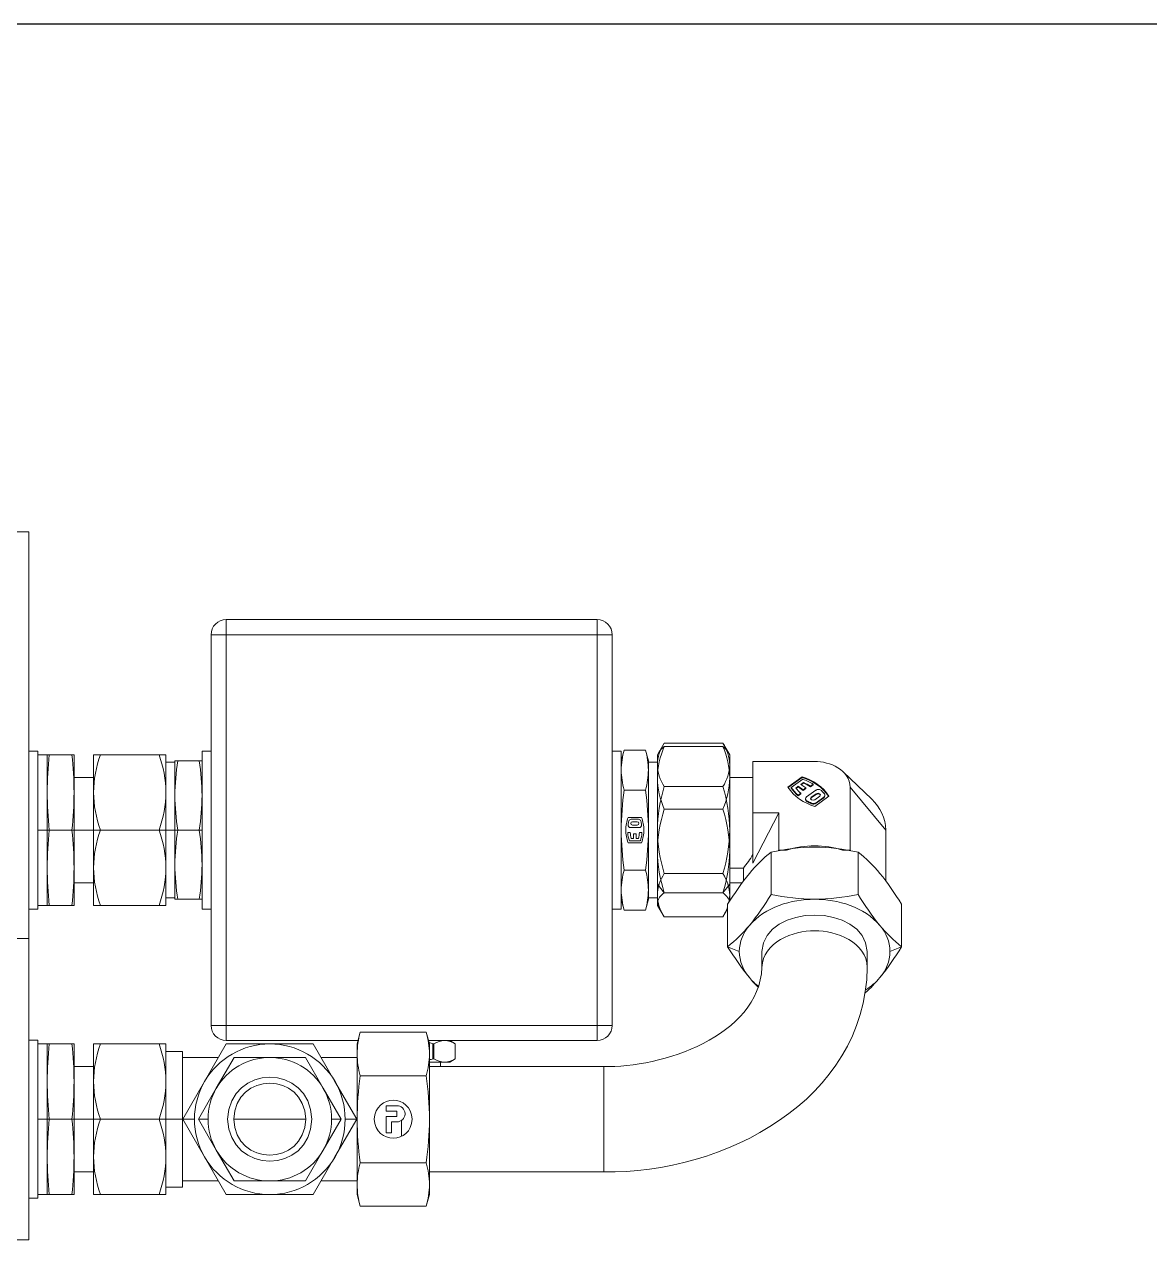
# Model space of a CAD drawing. Header units: millimetres. Extents: x -1838618 to -1600818, y -1770412 to -1553248.
# Drawn here: x -1791504.2 to -1791130.5, y -1685949.2 to -1685545.7 of the extents above; entities that cross this region are included whole.
import ezdxf

# ---------------------------------------------------------------- set-up
doc = ezdxf.new("R2010")
doc.units = ezdxf.units.MM
doc.header["$LTSCALE"] = 100
doc.layers.add('412equipment', color=6, linetype='Continuous')
doc.layers.add('_____1', color=160, linetype='Continuous')

# ---------------------------------------------------------------- blocks, each defined once
blk = doc.blocks.new('67')
at = {"color": 4, "ltscale": 100}
blk.add_line((26786.59, 0), (-4089.12, 0), dxfattribs=at)
blk = doc.blocks.new('A$C2A4D0462')
at = {"layer": '_____1', "color": 7, "lineweight": 0}
for p, q in [((46.4, -11.234), (59.733, -11.234)), ((59.733, -11.234), (59.733, -20.234)), ((64.1, -13.177), (72.313, -13.177)), ((64.1, -13.177), (64.1, -13.51)), ((72.313, -13.51), (72.313, -13.177)), ((63.767, -22.157), (63.767, -13.51)), ((64.1, -13.51), (63.767, -13.51)), ((72.313, -13.51), (64.1, -13.51)), ((64.1, -13.51), (64.1, -22.157)), ((72.313, -22.157), (72.313, -13.51)), ((72.647, -13.51), (72.313, -13.51)), ((72.647, -13.51), (72.647, -22.157)), ((59.933, -16.084), (59.733, -16.084)), ((59.933, -17.834), (59.933, -16.084)), ((63.567, -16.084), (63.567, -19.584)), ((63.767, -16.084), (63.567, -16.084)), ((72.647, -16.084), (72.847, -16.084)), ((72.847, -16.3), (72.91, -16.063)), ((72.847, -19.584), (72.847, -16.084)), ((73.383, -16.063), (72.91, -16.063)), ((73.383, -16.063), (73.447, -16.3)), ((73.647, -16.167), (73.796, -15.909)), ((75.098, -15.909), (73.796, -15.909)), ((75.098, -15.984), (73.796, -15.984)), ((75.098, -15.909), (75.247, -16.167)), ((60.14, -16.167), (59.933, -16.167)), ((60.14, -17), (60.14, -16.167)), ((60.733, -17), (60.733, -16.167)), ((61.167, -16.167), (61.316, -16.167)), ((61.167, -16.167), (61.167, -17)), ((62.618, -16.167), (61.316, -16.167)), ((62.618, -16.167), (62.767, -16.167)), ((62.767, -17), (62.767, -16.167)), ((62.967, -16.334), (62.767, -16.334)), ((62.967, -16.3), (63.03, -16.3)), ((62.967, -16.3), (62.967, -17.067)), ((63.503, -16.3), (63.03, -16.3)), ((63.503, -16.3), (63.567, -16.3)), ((73.447, -16.506), (73.447, -16.3)), ((73.447, -16.334), (73.647, -16.334)), ((73.647, -16.167), (73.647, -16.677)), ((75.247, -16.677), (75.247, -16.167)), ((77.127, -16.317), (75.76, -16.317)), ((75.76, -17.454), (75.76, -16.317)), ((61.167, -16.667), (60.733, -16.667)), ((73.447, -17.834), (73.447, -16.506)), ((73.647, -16.677), (73.647, -18.295)), ((75.76, -16.667), (75.247, -16.667)), ((75.247, -18.295), (75.247, -16.677)), ((76.852, -16.656), (76.535, -16.884)), ((76.852, -16.67), (76.541, -16.894)), ((76.852, -16.656), (76.852, -16.67)), ((78.39, -17.153), (77.758, -16.545)), ((73.796, -16.871), (75.098, -16.871)), ((76.607, -16.893), (76.864, -16.708)), ((76.607, -16.893), (76.607, -16.907)), ((76.765, -16.865), (76.711, -16.904)), ((76.765, -16.879), (76.718, -16.913)), ((76.765, -16.879), (76.765, -16.865)), ((76.871, -16.941), (76.765, -16.865)), ((76.871, -16.955), (76.765, -16.879)), ((76.879, -16.783), (76.825, -16.822)), ((76.825, -16.822), (76.931, -16.898)), ((76.879, -16.796), (76.834, -16.829)), ((76.931, -16.898), (76.871, -16.941)), ((76.931, -16.912), (76.871, -16.955)), ((76.871, -16.955), (76.871, -16.941)), ((76.879, -16.796), (76.879, -16.783)), ((76.931, -16.912), (76.931, -16.898)), ((77.098, -16.82), (77.039, -16.863)), ((77.098, -16.834), (77.039, -16.877)), ((77.039, -16.877), (77.039, -16.863)), ((77.098, -16.834), (77.098, -16.82)), ((77.916, -16.885), (78.705, -17.834)), ((77.916, -16.885), (77.916, -18.278)), ((60.14, -17), (60.14, -17.834)), ((60.733, -17.834), (60.733, -17)), ((61.167, -17), (61.167, -17.834)), ((62.767, -17.834), (62.767, -17)), ((62.967, -17.067), (62.967, -17.834)), ((72.91, -16.948), (73.383, -16.948)), ((76.823, -17.019), (76.763, -17.062)), ((76.823, -17.033), (76.763, -17.076)), ((76.763, -17.076), (76.763, -17.062)), ((76.823, -17.033), (76.823, -17.019)), ((76.924, -17.144), (76.924, -17.14)), ((76.924, -17.142), (76.924, -17.156)), ((76.949, -17.099), (77.15, -16.954)), ((76.959, -17.205), (76.959, -17.191)), ((77.164, -17.03), (77.054, -17.109)), ((77.054, -17.123), (77.164, -17.044)), ((77.054, -17.123), (77.054, -17.109)), ((77.129, -17.312), (77.445, -17.084)), ((77.13, -17.164), (77.24, -17.085)), ((77.329, -17.106), (77.16, -17.228)), ((77.16, -17.242), (77.329, -17.12)), ((77.164, -17.044), (77.164, -17.03)), ((77.329, -17.12), (77.329, -17.106)), ((77.354, -17.078), (77.354, -17.064)), ((73.796, -17.37), (75.098, -17.37)), ((76.338, -17.454), (75.76, -18.564)), ((76.338, -17.454), (75.76, -17.454)), ((75.76, -18.564), (75.76, -17.454)), ((76.338, -18.278), (76.338, -17.454)), ((77.059, -17.251), (77.059, -17.238)), ((77.16, -17.242), (77.16, -17.228)), ((73.296, -17.554), (72.997, -17.554)), ((73.067, -17.594), (73.226, -17.594)), ((73.199, -17.65), (73.095, -17.65)), ((73.095, -17.722), (73.199, -17.722)), ((59.933, -17.834), (60.14, -17.834)), ((59.933, -19.584), (59.933, -17.834)), ((60.14, -17.834), (60.185, -17.834)), ((60.14, -18.667), (60.14, -17.834)), ((60.688, -17.834), (60.185, -17.834)), ((60.688, -17.834), (60.733, -17.834)), ((60.733, -18.667), (60.733, -17.834)), ((60.733, -17.834), (61.167, -17.834)), ((61.167, -17.834), (61.167, -18.667)), ((61.167, -17.834), (61.316, -17.834)), ((62.618, -17.834), (61.316, -17.834)), ((62.618, -17.834), (62.767, -17.834)), ((62.767, -18.667), (62.767, -17.834)), ((62.967, -17.834), (62.767, -17.834)), ((62.967, -17.834), (62.967, -18.6)), ((63.03, -17.834), (62.967, -17.834)), ((63.03, -17.834), (63.503, -17.834)), ((63.567, -17.834), (63.503, -17.834)), ((72.989, -17.89), (73.045, -17.89)), ((73.242, -17.778), (73.052, -17.778)), ((73.067, -18.018), (73.119, -18.018)), ((73.119, -17.918), (73.175, -17.918)), ((73.119, -18.018), (73.119, -17.918)), ((73.175, -17.918), (73.175, -18.018)), ((73.175, -18.018), (73.226, -18.018)), ((73.248, -17.89), (73.305, -17.89)), ((73.447, -19.162), (73.447, -17.834)), ((78.705, -18.963), (78.705, -17.834)), ((72.997, -18.114), (73.296, -18.114)), ((73.268, -18.074), (73.026, -18.074)), ((76.338, -18.278), (76.328, -18.289)), ((76.508, -18.278), (76.338, -18.278)), ((77.916, -18.278), (77.745, -18.278)), ((77.925, -18.289), (77.916, -18.278)), ((73.647, -18.295), (73.647, -19.034)), ((75.247, -19.034), (75.247, -18.295)), ((76.164, -19.258), (76.164, -18.321)), ((78.089, -18.321), (78.089, -19.258)), ((60.14, -19.5), (60.14, -18.667)), ((60.733, -19.5), (60.733, -18.667)), ((61.167, -18.667), (61.167, -19.5)), ((62.767, -19.5), (62.767, -18.667)), ((62.967, -18.6), (62.967, -19.367)), ((72.91, -18.719), (73.383, -18.719)), ((75.098, -18.796), (73.796, -18.796)), ((75.549, -18.674), (75.247, -18.674)), ((75.549, -18.963), (75.549, -18.674)), ((60.733, -19), (61.167, -19)), ((73.796, -19.22), (73.647, -19.034)), ((73.647, -19.034), (73.647, -19.451)), ((75.247, -19.034), (75.098, -19.22)), ((75.247, -19), (75.521, -19)), ((75.247, -19.406), (75.247, -19.034)), ((62.767, -19.334), (62.967, -19.334)), ((72.91, -19.604), (72.847, -19.367)), ((73.447, -19.367), (73.383, -19.604)), ((73.447, -19.367), (73.447, -19.162)), ((73.647, -19.334), (73.447, -19.334)), ((75.098, -19.22), (73.796, -19.22)), ((59.733, -19.584), (59.933, -19.584)), ((59.933, -19.5), (60.14, -19.5)), ((60.185, -19.5), (60.14, -19.5)), ((60.185, -19.5), (60.688, -19.5)), ((60.733, -19.5), (60.688, -19.5)), ((61.316, -19.5), (61.167, -19.5)), ((61.316, -19.5), (62.618, -19.5)), ((62.767, -19.5), (62.618, -19.5)), ((63.567, -19.584), (63.767, -19.584)), ((72.647, -19.584), (72.847, -19.584)), ((72.91, -19.604), (73.383, -19.604)), ((73.647, -19.451), (73.647, -19.5)), ((73.796, -19.758), (73.647, -19.5)), ((75.202, -19.577), (75.098, -19.758)), ((75.202, -19.477), (75.202, -20.415)), ((75.247, -19.409), (75.247, -19.406)), ((79.051, -20.415), (79.051, -19.477)), ((73.796, -19.758), (75.098, -19.758)), ((56.179, -20.234), (59.733, -20.234)), ((59.733, -26.9), (59.733, -20.234)), ((75.46, -20.522), (75.202, -20.415)), ((79.051, -20.415), (78.793, -20.522)), ((75.96, -20.522), (75.96, -20.873)), ((78.293, -20.873), (78.293, -20.522)), ((63.767, -22.157), (64.1, -22.157)), ((64.1, -22.157), (72.313, -22.157)), ((64.1, -22.157), (64.1, -22.49)), ((67, -22.567), (67.069, -22.309)), ((68.531, -22.309), (67.069, -22.309)), ((68.531, -22.309), (68.6, -22.567)), ((72.313, -22.49), (72.313, -22.157)), ((72.313, -22.157), (72.647, -22.157)), ((59.933, -22.484), (59.733, -22.484)), ((59.933, -24.234), (59.933, -22.484)), ((60.14, -22.567), (59.933, -22.567)), ((60.14, -23.4), (60.14, -22.567)), ((60.733, -23.4), (60.733, -22.567)), ((61.167, -22.567), (61.316, -22.567)), ((61.167, -22.567), (61.167, -23.4)), ((62.618, -22.567), (61.316, -22.567)), ((62.618, -22.567), (62.767, -22.567)), ((62.767, -23.4), (62.767, -22.567)), ((63.623, -23.4), (64.104, -22.567)), ((67.021, -22.49), (64.1, -22.49)), ((66.029, -22.567), (66.51, -23.4)), ((67, -22.567), (67, -22.79)), ((72.313, -22.49), (68.579, -22.49)), ((68.6, -22.79), (68.6, -22.567)), ((68.701, -22.562), (68.679, -22.562)), ((68.679, -22.899), (68.679, -22.562)), ((68.701, -22.899), (68.701, -22.562)), ((69.173, -22.562), (69.05, -22.49)), ((63.133, -22.734), (62.767, -22.734)), ((63.133, -22.734), (63.133, -22.867)), ((67, -22.79), (67, -24.234)), ((68.6, -24.234), (68.6, -22.79)), ((61.167, -23.067), (60.733, -23.067)), ((63.133, -23.015), (63.133, -22.867)), ((63.931, -22.867), (63.133, -22.867)), ((63.133, -23.015), (63.133, -24.086)), ((63.883, -23.55), (64.278, -22.867)), ((64.278, -22.867), (65.067, -22.867)), ((65.067, -22.867), (65.856, -22.867)), ((65.856, -22.867), (66.25, -23.55)), ((67, -22.867), (66.202, -22.867)), ((72.46, -23.067), (68.6, -23.067)), ((68.679, -22.899), (68.701, -22.899)), ((68.847, -23.067), (68.847, -22.97)), ((69.05, -22.97), (69.173, -22.899)), ((72.46, -23.424), (72.46, -23.067)), ((60.14, -23.4), (60.14, -24.234)), ((60.733, -24.234), (60.733, -23.4)), ((61.167, -23.4), (61.167, -24.234)), ((62.767, -24.234), (62.767, -23.4)), ((63.142, -24.234), (63.623, -23.4)), ((66.51, -23.4), (66.991, -24.234)), ((67.069, -23.271), (68.531, -23.271)), ((63.489, -24.234), (63.883, -23.55)), ((66.25, -23.55), (66.645, -24.234)), ((72.46, -25.4), (72.46, -23.424)), ((67.64, -23.934), (67.88, -23.934)), ((67.64, -24.054), (67.64, -23.934)), ((67.88, -24.054), (67.64, -24.054)), ((67.64, -24.174), (67.88, -24.174)), ((67.64, -24.534), (67.64, -24.174)), ((67.88, -24.174), (67.88, -24.054)), ((59.933, -24.234), (60.14, -24.234)), ((59.933, -25.984), (59.933, -24.234)), ((60.14, -24.234), (60.185, -24.234)), ((60.688, -24.234), (60.185, -24.234)), ((60.688, -24.234), (60.733, -24.234)), ((60.733, -25.067), (60.733, -24.234)), ((60.733, -24.234), (61.167, -24.234)), ((61.167, -24.234), (61.167, -25.067)), ((61.167, -24.234), (61.316, -24.234)), ((62.618, -24.234), (61.316, -24.234)), ((62.618, -24.234), (62.767, -24.234)), ((63.133, -24.234), (62.767, -24.234)), ((62.767, -25.067), (62.767, -24.234)), ((63.142, -24.234), (63.133, -24.234)), ((63.133, -25.452), (63.133, -24.382)), ((63.142, -24.234), (63.623, -25.067)), ((63.4, -24.234), (63.142, -24.234)), ((63.489, -24.234), (63.883, -24.917)), ((63.7, -24.234), (63.489, -24.234)), ((65.867, -24.234), (64.267, -24.234)), ((66.25, -24.917), (66.645, -24.234)), ((66.645, -24.234), (66.433, -24.234)), ((66.51, -25.067), (66.991, -24.234)), ((66.991, -24.234), (66.733, -24.234)), ((67, -24.234), (66.991, -24.234)), ((67, -24.234), (67, -25.677)), ((67.76, -24.294), (67.76, -24.534)), ((67.88, -24.294), (67.76, -24.294)), ((67.983, -24.612), (67.983, -24.248)), ((68.6, -25.677), (68.6, -24.234)), ((67.76, -24.534), (67.64, -24.534)), ((64.278, -25.6), (63.883, -24.917)), ((66.25, -24.917), (65.856, -25.6)), ((60.733, -25.9), (60.733, -25.067)), ((61.167, -25.067), (61.167, -25.9)), ((62.767, -25.9), (62.767, -25.067)), ((64.104, -25.9), (63.623, -25.067)), ((66.51, -25.067), (66.029, -25.9)), ((67.069, -25.196), (68.531, -25.196)), ((60.733, -25.4), (61.167, -25.4)), ((63.133, -25.6), (63.133, -25.452)), ((68.6, -25.4), (72.46, -25.4)), ((62.767, -25.734), (63.133, -25.734)), ((63.133, -25.734), (63.133, -25.6)), ((63.133, -25.6), (63.931, -25.6)), ((66.202, -25.6), (67, -25.6)), ((67, -25.677), (67, -25.9)), ((68.6, -25.9), (68.6, -25.677)), ((59.733, -25.984), (59.933, -25.984)), ((59.933, -25.9), (60.14, -25.9)), ((60.185, -25.9), (60.14, -25.9)), ((60.185, -25.9), (60.688, -25.9)), ((60.733, -25.9), (60.688, -25.9)), ((61.316, -25.9), (61.167, -25.9)), ((61.316, -25.9), (62.618, -25.9)), ((62.767, -25.9), (62.618, -25.9)), ((65.067, -25.9), (64.104, -25.9)), ((66.029, -25.9), (65.067, -25.9)), ((67.069, -26.158), (67, -25.9)), ((68.6, -25.9), (68.531, -26.158)), ((67.069, -26.158), (68.531, -26.158)), ((59.733, -26.9), (54.366, -26.9))]:
    blk.add_line(p, q, dxfattribs=at)
for points in [[(60.14, -16.167), (60.185, -16.167), (60.688, -16.167), (60.733, -16.167)], [(63.567, -19.367), (63.503, -19.367), (63.03, -19.367), (62.967, -19.367)], [(60.14, -22.567), (60.185, -22.567), (60.688, -22.567), (60.733, -22.567)], [(64.104, -22.567), (65.067, -22.567), (66.029, -22.567)], [(69.173, -22.562), (69.173, -22.562), (69.173, -22.899)], [(69.05, -22.97), (68.937, -22.97), (68.6, -22.97)], [(63.133, -24.382), (63.133, -24.234), (63.133, -24.086)], [(60.14, -25.9), (60.14, -25.067), (60.14, -24.234)], [(65.856, -25.6), (65.067, -25.6), (64.278, -25.6)]]:
    blk.add_lwpolyline(points, dxfattribs=at)
for points in [[(64.1, -13.177), (63.916, -13.177), (63.767, -13.326), (63.767, -13.51)], [(72.646, -13.51), (72.646, -13.326), (72.497, -13.177), (72.313, -13.177)], [(72.91, -16.063), (72.873, -16.203), (72.846, -16.361), (72.847, -16.506)], [(73.447, -16.506), (73.447, -16.356), (73.423, -16.207), (73.383, -16.063)], [(73.796, -15.909), (73.712, -16.055), (73.645, -16.219), (73.647, -16.39)], [(73.796, -15.984), (73.707, -16.206), (73.646, -16.436), (73.647, -16.677)], [(73.676, -16.117), (73.702, -16.07), (73.755, -16.018), (73.796, -15.984)], [(75.247, -16.39), (75.247, -16.214), (75.184, -16.06), (75.098, -15.909)], [(75.098, -15.984), (75.144, -16.023), (75.187, -16.066), (75.218, -16.117)], [(75.247, -16.677), (75.246, -16.434), (75.188, -16.209), (75.098, -15.984)], [(60.185, -16.167), (60.158, -16.446), (60.139, -16.72), (60.14, -17)], [(60.733, -17), (60.734, -16.724), (60.716, -16.441), (60.688, -16.167)], [(61.316, -16.167), (61.226, -16.435), (61.166, -16.716), (61.167, -17)], [(62.767, -17), (62.767, -16.714), (62.708, -16.438), (62.618, -16.167)], [(63.03, -16.3), (62.992, -16.553), (62.966, -16.811), (62.967, -17.067)], [(63.567, -17.067), (63.567, -16.808), (63.543, -16.556), (63.503, -16.3)], [(73.647, -16.39), (73.645, -16.557), (73.712, -16.729), (73.796, -16.871)], [(75.098, -16.871), (75.184, -16.724), (75.247, -16.562), (75.247, -16.39)], [(77.127, -16.317), (77.458, -16.312), (77.905, -16.501), (77.916, -16.885)], [(72.847, -16.506), (72.846, -16.654), (72.872, -16.805), (72.91, -16.948)], [(73.383, -16.948), (73.423, -16.804), (73.447, -16.656), (73.447, -16.506)], [(73.647, -16.677), (73.646, -16.916), (73.707, -17.15), (73.796, -17.37)], [(75.098, -17.37), (75.188, -17.147), (75.247, -16.919), (75.247, -16.677)], [(77.445, -17.084), (77.317, -16.876), (77.081, -16.73), (76.852, -16.656)], [(77.439, -17.088), (77.307, -16.885), (77.079, -16.744), (76.852, -16.67)], [(73.796, -16.871), (73.706, -17.181), (73.645, -17.51), (73.647, -17.834)], [(75.247, -17.834), (75.247, -17.506), (75.189, -17.186), (75.098, -16.871)], [(76.535, -16.884), (76.669, -17.097), (76.895, -17.234), (77.129, -17.312)], [(76.763, -17.062), (76.705, -17.013), (76.651, -16.956), (76.607, -16.893)], [(76.763, -17.076), (76.702, -17.024), (76.654, -16.973), (76.607, -16.907)], [(76.711, -16.904), (76.744, -16.947), (76.783, -16.984), (76.823, -17.019)], [(76.864, -16.708), (76.949, -16.739), (77.021, -16.773), (77.098, -16.82)], [(77.039, -16.863), (76.99, -16.834), (76.932, -16.803), (76.879, -16.783)], [(77.039, -16.877), (76.986, -16.845), (76.936, -16.82), (76.879, -16.796)], [(77.206, -16.936), (77.209, -16.936), (77.212, -16.936), (77.215, -16.936)], [(77.215, -16.936), (77.241, -16.939), (77.258, -16.944), (77.278, -16.961)], [(60.185, -17.834), (60.158, -17.556), (60.139, -17.28), (60.14, -17)], [(60.733, -17), (60.734, -17.276), (60.716, -17.559), (60.688, -17.834)], [(61.316, -17.834), (61.226, -17.566), (61.166, -17.284), (61.167, -17)], [(62.767, -17), (62.767, -17.286), (62.708, -17.563), (62.618, -17.834)], [(62.967, -17.067), (62.966, -17.323), (62.992, -17.581), (63.03, -17.834)], [(63.503, -17.834), (63.543, -17.578), (63.567, -17.326), (63.567, -17.067)], [(72.91, -16.948), (72.872, -17.24), (72.846, -17.54), (72.847, -17.834)], [(73.447, -17.834), (73.447, -17.536), (73.424, -17.244), (73.383, -16.948)], [(76.924, -17.14), (76.926, -17.122), (76.935, -17.11), (76.949, -17.099)], [(77.059, -17.238), (77.027, -17.223), (76.991, -17.208), (76.959, -17.191)], [(76.959, -17.205), (76.991, -17.221), (77.026, -17.239), (77.059, -17.251)], [(77.054, -17.109), (77, -17.157), (77.094, -17.196), (77.13, -17.164)], [(77.24, -17.085), (77.291, -17.043), (77.21, -16.996), (77.164, -17.03)], [(77.164, -17.044), (77.174, -17.036), (77.187, -17.034), (77.198, -17.032)], [(77.198, -17.032), (77.201, -17.032), (77.204, -17.032), (77.206, -17.032)], [(77.278, -16.961), (77.3, -16.984), (77.324, -17.008), (77.342, -17.034)], [(77.354, -17.064), (77.351, -17.083), (77.345, -17.096), (77.329, -17.106)], [(77.329, -17.12), (77.347, -17.108), (77.35, -17.098), (77.354, -17.078)], [(77.342, -17.034), (77.352, -17.045), (77.352, -17.051), (77.354, -17.064)], [(78.39, -17.153), (78.578, -17.335), (78.705, -17.568), (78.705, -17.834)], [(73.796, -17.37), (73.705, -17.672), (73.646, -17.979), (73.647, -18.295)], [(75.247, -18.295), (75.247, -17.977), (75.189, -17.674), (75.098, -17.37)], [(77.101, -17.246), (77.087, -17.245), (77.073, -17.243), (77.059, -17.238)], [(77.059, -17.251), (77.089, -17.265), (77.133, -17.262), (77.16, -17.242)], [(77.16, -17.228), (77.143, -17.241), (77.122, -17.245), (77.101, -17.246)], [(72.997, -17.713), (72.996, -17.716), (72.996, -17.718), (72.996, -17.72)], [(73.014, -17.635), (73.007, -17.661), (73.001, -17.687), (72.997, -17.713)], [(73.067, -17.594), (73.042, -17.594), (73.02, -17.611), (73.013, -17.635)], [(73.095, -17.65), (73.047, -17.651), (73.047, -17.72), (73.095, -17.722)], [(73.199, -17.722), (73.25, -17.718), (73.243, -17.649), (73.199, -17.65)], [(73.28, -17.635), (73.274, -17.611), (73.252, -17.594), (73.226, -17.594)], [(73.242, -17.778), (73.273, -17.778), (73.298, -17.753), (73.298, -17.722)], [(73.297, -17.713), (73.293, -17.687), (73.288, -17.661), (73.281, -17.635)], [(60.185, -17.834), (60.158, -18.112), (60.139, -18.388), (60.14, -18.667)], [(60.733, -18.667), (60.734, -18.391), (60.716, -18.108), (60.688, -17.834)], [(61.316, -17.834), (61.225, -18.102), (61.166, -18.383), (61.167, -18.667)], [(62.767, -18.667), (62.767, -18.381), (62.708, -18.104), (62.618, -17.834)], [(62.967, -18.6), (62.966, -18.347), (62.992, -18.084), (63.03, -17.834)], [(63.503, -17.834), (63.543, -18.089), (63.567, -18.342), (63.567, -18.6)], [(72.847, -17.834), (72.846, -18.128), (72.872, -18.427), (72.91, -18.719)], [(72.99, -17.89), (72.994, -17.953), (73.006, -18.014), (73.026, -18.074)], [(73.045, -17.89), (73.049, -17.933), (73.057, -17.976), (73.068, -18.018)], [(73.227, -18.018), (73.238, -17.976), (73.245, -17.933), (73.249, -17.89)], [(73.269, -18.074), (73.288, -18.014), (73.301, -17.953), (73.305, -17.89)], [(73.383, -18.719), (73.424, -18.426), (73.447, -18.13), (73.447, -17.834)], [(73.647, -17.834), (73.645, -18.159), (73.706, -18.485), (73.796, -18.796)], [(75.098, -18.796), (75.189, -18.481), (75.247, -18.163), (75.247, -17.834)], [(77.127, -18.214), (76.804, -18.213), (76.481, -18.255), (76.164, -18.321)], [(76.508, -18.278), (76.704, -18.215), (76.922, -18.185), (77.127, -18.185)], [(77.127, -18.185), (77.332, -18.185), (77.55, -18.215), (77.745, -18.278)], [(78.089, -18.321), (77.773, -18.255), (77.45, -18.213), (77.127, -18.214)], [(73.647, -18.295), (73.646, -18.611), (73.706, -18.919), (73.796, -19.22)], [(75.098, -19.22), (75.189, -18.917), (75.247, -18.613), (75.247, -18.295)], [(75.549, -18.674), (75.625, -18.583), (75.698, -18.478), (75.76, -18.377)], [(76.164, -18.321), (75.987, -18.46), (75.827, -18.619), (75.683, -18.792)], [(78.57, -18.792), (78.426, -18.618), (78.268, -18.46), (78.089, -18.321)], [(60.14, -18.667), (60.139, -18.947), (60.158, -19.222), (60.185, -19.5)], [(60.688, -19.5), (60.716, -19.226), (60.734, -18.943), (60.733, -18.667)], [(61.167, -18.667), (61.166, -18.951), (61.225, -19.232), (61.316, -19.5)], [(62.618, -19.5), (62.708, -19.23), (62.767, -18.953), (62.767, -18.667)], [(62.967, -18.6), (62.966, -18.857), (62.992, -19.113), (63.03, -19.367)], [(63.503, -19.367), (63.543, -19.111), (63.567, -18.859), (63.567, -18.6)], [(72.91, -18.719), (72.872, -18.861), (72.846, -19.015), (72.847, -19.162)], [(73.447, -19.162), (73.447, -19.012), (73.423, -18.863), (73.383, -18.719)], [(73.796, -18.796), (73.712, -18.939), (73.645, -19.109), (73.647, -19.277)], [(75.247, -19.277), (75.247, -19.104), (75.184, -18.944), (75.098, -18.796)], [(75.683, -18.792), (75.505, -19.007), (75.349, -19.24), (75.202, -19.477)], [(79.051, -19.477), (78.905, -19.242), (78.748, -19.004), (78.57, -18.792)], [(72.847, -19.162), (72.846, -19.311), (72.872, -19.46), (72.91, -19.604)], [(73.383, -19.604), (73.423, -19.458), (73.446, -19.314), (73.447, -19.162)], [(73.647, -19.277), (73.645, -19.446), (73.712, -19.615), (73.796, -19.758)], [(73.647, -19.451), (73.647, -19.356), (73.728, -19.276), (73.796, -19.22)], [(75.098, -19.22), (75.155, -19.268), (75.226, -19.337), (75.242, -19.413)], [(75.23, -19.432), (75.242, -19.38), (75.247, -19.33), (75.247, -19.277)], [(75.683, -19.944), (75.861, -19.73), (76.019, -19.495), (76.164, -19.258)], [(75.683, -19.944), (76.024, -19.539), (76.614, -19.365), (77.127, -19.366)], [(76.164, -19.258), (76.481, -19.325), (76.803, -19.365), (77.127, -19.366)], [(77.127, -19.366), (77.451, -19.365), (77.773, -19.326), (78.089, -19.258)], [(77.127, -19.366), (77.641, -19.365), (78.23, -19.539), (78.57, -19.944)], [(78.089, -19.258), (78.235, -19.494), (78.393, -19.73), (78.57, -19.944)], [(73.647, -19.451), (73.646, -19.511), (73.684, -19.57), (73.722, -19.613)], [(75.098, -19.758), (75.139, -19.687), (75.177, -19.611), (75.202, -19.533)], [(75.171, -19.613), (75.183, -19.602), (75.193, -19.588), (75.202, -19.575)], [(78.293, -20.522), (78.223, -19.448), (76.033, -19.446), (75.96, -20.522)], [(75.202, -20.415), (75.379, -20.276), (75.54, -20.117), (75.683, -19.944)], [(75.46, -20.522), (75.459, -20.307), (75.548, -20.108), (75.683, -19.944)], [(77.127, -20.064), (76.654, -20.052), (75.975, -20.32), (75.96, -20.873)], [(78.293, -20.873), (78.28, -20.321), (77.601, -20.052), (77.127, -20.064)], [(78.57, -19.944), (78.716, -20.119), (78.872, -20.274), (79.051, -20.415)], [(78.57, -19.944), (78.708, -20.111), (78.793, -20.303), (78.793, -20.522)], [(75.202, -20.415), (75.351, -20.654), (75.503, -20.883), (75.683, -21.1)], [(78.57, -21.1), (78.749, -20.888), (78.905, -20.651), (79.051, -20.415)], [(75.683, -21.1), (75.548, -20.937), (75.459, -20.736), (75.46, -20.522)], [(78.793, -20.522), (78.793, -20.739), (78.708, -20.936), (78.57, -21.1)], [(75.96, -20.873), (75.896, -22.394), (73.723, -23.111), (72.46, -23.067)], [(72.46, -25.4), (75.11, -25.44), (78.242, -23.824), (78.293, -20.873)], [(75.881, -21.318), (75.811, -21.25), (75.746, -21.175), (75.683, -21.1)], [(75.888, -21.296), (75.813, -21.238), (75.745, -21.173), (75.683, -21.1)], [(78.57, -21.1), (78.472, -21.22), (78.364, -21.332), (78.249, -21.437)], [(78.57, -21.1), (78.482, -21.207), (78.375, -21.296), (78.259, -21.371)], [(63.767, -22.157), (63.767, -22.341), (63.916, -22.49), (64.1, -22.49)], [(67.069, -22.309), (67.027, -22.468), (67, -22.626), (67, -22.79)], [(68.6, -22.79), (68.6, -22.626), (68.573, -22.468), (68.531, -22.309)], [(72.313, -22.49), (72.497, -22.49), (72.646, -22.341), (72.646, -22.157)], [(60.185, -22.567), (60.158, -22.845), (60.139, -23.12), (60.14, -23.4)], [(60.733, -23.4), (60.734, -23.124), (60.716, -22.842), (60.688, -22.567)], [(61.316, -22.567), (61.226, -22.835), (61.166, -23.116), (61.167, -23.4)], [(62.767, -23.4), (62.767, -23.114), (62.708, -22.838), (62.618, -22.567)], [(65.067, -22.567), (64.472, -22.567), (63.921, -22.885), (63.624, -23.401)], [(66.511, -23.401), (66.213, -22.885), (65.663, -22.567), (65.067, -22.567)], [(68.679, -22.562), (68.652, -22.553), (68.62, -22.546), (68.592, -22.539)], [(68.937, -22.49), (68.854, -22.491), (68.773, -22.52), (68.701, -22.562)], [(69.173, -22.562), (69.1, -22.52), (69.022, -22.491), (68.937, -22.49)], [(67, -22.79), (67, -22.953), (67.027, -23.114), (67.069, -23.271)], [(68.531, -23.271), (68.573, -23.114), (68.6, -22.953), (68.6, -22.79)], [(65.067, -22.867), (64.579, -22.867), (64.128, -23.128), (63.883, -23.551)], [(66, -24.234), (65.942, -22.993), (64.192, -22.994), (64.133, -24.234)], [(66.251, -23.551), (66.007, -23.128), (65.556, -22.867), (65.067, -22.867)], [(68.6, -22.92), (68.627, -22.913), (68.653, -22.907), (68.679, -22.899)], [(68.937, -22.97), (68.858, -22.972), (68.768, -22.939), (68.701, -22.899)], [(69.173, -22.899), (69.106, -22.939), (69.016, -22.972), (68.937, -22.97)], [(60.185, -24.234), (60.158, -23.955), (60.139, -23.68), (60.14, -23.4)], [(60.733, -23.4), (60.734, -23.676), (60.716, -23.959), (60.688, -24.234)], [(61.316, -24.234), (61.226, -23.966), (61.166, -23.684), (61.167, -23.4)], [(62.767, -23.4), (62.767, -23.686), (62.708, -23.963), (62.618, -24.234)], [(63.624, -23.401), (63.477, -23.654), (63.4, -23.941), (63.4, -24.234)], [(65.867, -24.234), (65.819, -23.172), (64.315, -23.171), (64.267, -24.234)], [(66.734, -24.234), (66.734, -23.941), (66.657, -23.654), (66.511, -23.401)], [(67.069, -23.271), (67.027, -23.59), (67, -23.912), (67, -24.234)], [(68.6, -24.234), (68.6, -23.912), (68.574, -23.59), (68.531, -23.271)], [(63.883, -23.551), (63.763, -23.758), (63.7, -23.994), (63.7, -24.234)], [(66.434, -24.234), (66.434, -23.994), (66.371, -23.758), (66.251, -23.551)], [(68.22, -24.234), (68.194, -23.675), (67.406, -23.675), (67.38, -24.234)], [(67.88, -23.934), (67.974, -23.932), (68.055, -24.01), (68.06, -24.104)], [(68.06, -24.124), (68.052, -24.222), (67.978, -24.292), (67.88, -24.294)], [(68.06, -24.104), (68.06, -24.111), (68.06, -24.117), (68.06, -24.124)], [(60.185, -24.234), (60.158, -24.512), (60.139, -24.787), (60.14, -25.067)], [(60.733, -25.067), (60.734, -24.791), (60.716, -24.508), (60.688, -24.234)], [(61.316, -24.234), (61.225, -24.502), (61.166, -24.783), (61.167, -25.067)], [(62.767, -25.067), (62.767, -24.782), (62.708, -24.504), (62.618, -24.234)], [(63.4, -24.234), (63.4, -24.527), (63.477, -24.814), (63.624, -25.068)], [(63.7, -24.234), (63.7, -24.474), (63.763, -24.71), (63.883, -24.918)], [(66, -24.234), (65.942, -25.474), (64.192, -25.473), (64.133, -24.234)], [(64.267, -24.234), (64.316, -25.296), (65.817, -25.296), (65.867, -24.234)], [(66.251, -24.918), (66.371, -24.71), (66.434, -24.474), (66.434, -24.234)], [(66.511, -25.068), (66.657, -24.814), (66.734, -24.527), (66.734, -24.234)], [(67, -24.234), (67, -24.556), (67.027, -24.877), (67.069, -25.196)], [(67.38, -24.234), (67.406, -24.792), (68.194, -24.792), (68.22, -24.234)], [(68.531, -25.196), (68.574, -24.877), (68.6, -24.556), (68.6, -24.234)], [(63.883, -24.918), (64.128, -25.341), (64.579, -25.601), (65.067, -25.601)], [(65.067, -25.601), (65.556, -25.601), (66.007, -25.341), (66.251, -24.918)], [(60.14, -25.067), (60.139, -25.347), (60.158, -25.622), (60.185, -25.9)], [(60.688, -25.9), (60.716, -25.626), (60.734, -25.343), (60.733, -25.067)], [(61.167, -25.067), (61.166, -25.351), (61.225, -25.632), (61.316, -25.9)], [(62.618, -25.9), (62.708, -25.63), (62.767, -25.352), (62.767, -25.067)], [(63.624, -25.068), (63.921, -25.583), (64.472, -25.901), (65.067, -25.901)], [(65.067, -25.901), (65.663, -25.901), (66.213, -25.583), (66.511, -25.068)], [(67.069, -25.196), (67.027, -25.353), (67, -25.514), (67, -25.677)], [(68.6, -25.677), (68.6, -25.514), (68.573, -25.353), (68.531, -25.196)], [(67, -25.677), (67, -25.84), (67.027, -26.002), (67.069, -26.158)], [(68.531, -26.158), (68.573, -26.002), (68.6, -25.84), (68.6, -25.677)]]:
    blk.add_open_spline(points, degree=3, dxfattribs=at)
for points, knots in [([(77.15, -16.954), (77.15, -16.954), (77.151, -16.953), (77.151, -16.953), (77.151, -16.953), (77.152, -16.953), (77.152, -16.953), (77.152, -16.953), (77.153, -16.952), (77.153, -16.952), (77.153, -16.952), (77.154, -16.951), (77.154, -16.951), (77.154, -16.951), (77.155, -16.951), (77.155, -16.951), (77.156, -16.95), (77.158, -16.948), (77.16, -16.948), (77.174, -16.94), (77.19, -16.937), (77.206, -16.936)], [0, 0, 0, 0, 1, 1, 1, 2, 2, 2, 3, 3, 3, 4, 4, 4, 5, 5, 5, 6, 6, 6, 7, 7, 7, 7]), ([(76.924, -17.156), (76.923, -17.168), (76.935, -17.189), (76.945, -17.195), (76.945, -17.195), (76.949, -17.199), (76.949, -17.199), (76.949, -17.199), (76.95, -17.199), (76.95, -17.199), (76.95, -17.199), (76.952, -17.201), (76.952, -17.201), (76.952, -17.201), (76.953, -17.202), (76.953, -17.202), (76.953, -17.202), (76.955, -17.202), (76.955, -17.202), (76.955, -17.202), (76.956, -17.203), (76.956, -17.203), (76.956, -17.203), (76.957, -17.204), (76.957, -17.204), (76.957, -17.204), (76.958, -17.204), (76.958, -17.204), (76.958, -17.204), (76.959, -17.205), (76.959, -17.205)], [0, 0, 0, 0, 1, 1, 1, 2, 2, 2, 3, 3, 3, 4, 4, 4, 5, 5, 5, 6, 6, 6, 7, 7, 7, 8, 8, 8, 9, 9, 9, 10, 10, 10, 10]), ([(76.959, -17.191), (76.959, -17.191), (76.958, -17.19), (76.958, -17.19), (76.958, -17.19), (76.957, -17.19), (76.957, -17.19), (76.957, -17.19), (76.956, -17.189), (76.956, -17.189), (76.956, -17.189), (76.955, -17.189), (76.955, -17.189), (76.955, -17.189), (76.953, -17.188), (76.953, -17.188), (76.953, -17.188), (76.952, -17.187), (76.952, -17.187), (76.952, -17.187), (76.951, -17.186), (76.951, -17.186), (76.951, -17.186), (76.95, -17.185), (76.95, -17.185), (76.95, -17.185), (76.949, -17.185), (76.949, -17.185), (76.935, -17.174), (76.926, -17.162), (76.924, -17.144)], [0, 0, 0, 0, 1, 1, 1, 2, 2, 2, 3, 3, 3, 4, 4, 4, 5, 5, 5, 6, 6, 6, 7, 7, 7, 8, 8, 8, 9, 9, 9, 10, 10, 10, 10]), ([(77.039, -17.144), (77.039, -17.144), (77.039, -17.141), (77.039, -17.141), (77.039, -17.141), (77.04, -17.139), (77.04, -17.139), (77.04, -17.139), (77.042, -17.136), (77.042, -17.136), (77.042, -17.136), (77.043, -17.134), (77.043, -17.134), (77.043, -17.134), (77.044, -17.132), (77.044, -17.132), (77.049, -17.127), (77.05, -17.127), (77.054, -17.123)], [0, 0, 0, 0, 1, 1, 1, 2, 2, 2, 3, 3, 3, 4, 4, 4, 5, 5, 5, 6, 6, 6, 6]), ([(77.206, -17.032), (77.218, -17.034), (77.231, -17.036), (77.24, -17.044), (77.24, -17.044), (77.242, -17.045), (77.242, -17.045), (77.242, -17.045), (77.244, -17.047), (77.244, -17.047), (77.244, -17.047), (77.246, -17.049), (77.246, -17.049), (77.246, -17.049), (77.248, -17.051), (77.248, -17.051), (77.248, -17.051), (77.25, -17.053), (77.25, -17.053), (77.251, -17.057), (77.256, -17.057), (77.255, -17.064)], [0, 0, 0, 0, 1, 1, 1, 2, 2, 2, 3, 3, 3, 4, 4, 4, 5, 5, 5, 6, 6, 6, 7, 7, 7, 7]), ([(72.998, -17.554), (72.964, -17.644), (72.947, -17.739), (72.947, -17.834), (72.947, -17.93), (72.964, -18.024), (72.998, -18.114)], [0, 0, 0, 0, 1, 1, 1, 2, 2, 2, 2]), ([(72.996, -17.72), (72.996, -17.721), (72.996, -17.721), (72.996, -17.722), (72.996, -17.753), (73.021, -17.778), (73.052, -17.778)], [0, 0, 0, 0, 1, 1, 1, 2, 2, 2, 2]), ([(73.297, -18.114), (73.33, -18.024), (73.347, -17.93), (73.347, -17.834), (73.347, -17.739), (73.33, -17.644), (73.297, -17.554)], [0, 0, 0, 0, 1, 1, 1, 2, 2, 2, 2]), ([(73.298, -17.722), (73.298, -17.722), (73.298, -17.722), (73.298, -17.722), (73.298, -17.719), (73.298, -17.716), (73.297, -17.713)], [0, 0, 0, 0, 1, 1, 1, 2, 2, 2, 2])]:
    blk.add_open_spline(points, degree=3, knots=knots, dxfattribs=at)
blk = doc.blocks.new('LOW PLATFOR')
at = {"layer": '412equipment', "linetype": 'Continuous', "lineweight": 0, "xscale": 15, "yscale": 15, "zscale": 15}
blk.add_blockref('A$C2A4D0462', (-26600.08, 0, 590), dxfattribs=at)

msp = doc.modelspace()

# ---------------------------------------------------------------- block references
at = {"color": 7}
msp.add_blockref('67', (-1792398.6, -1685545.74), dxfattribs=at)
at = {"layer": '412equipment', "color": 7}
msp.add_blockref('LOW PLATFOR', (-1765798.6, -1685545.74), dxfattribs=at)

doc.saveas('drawing.dxf')
